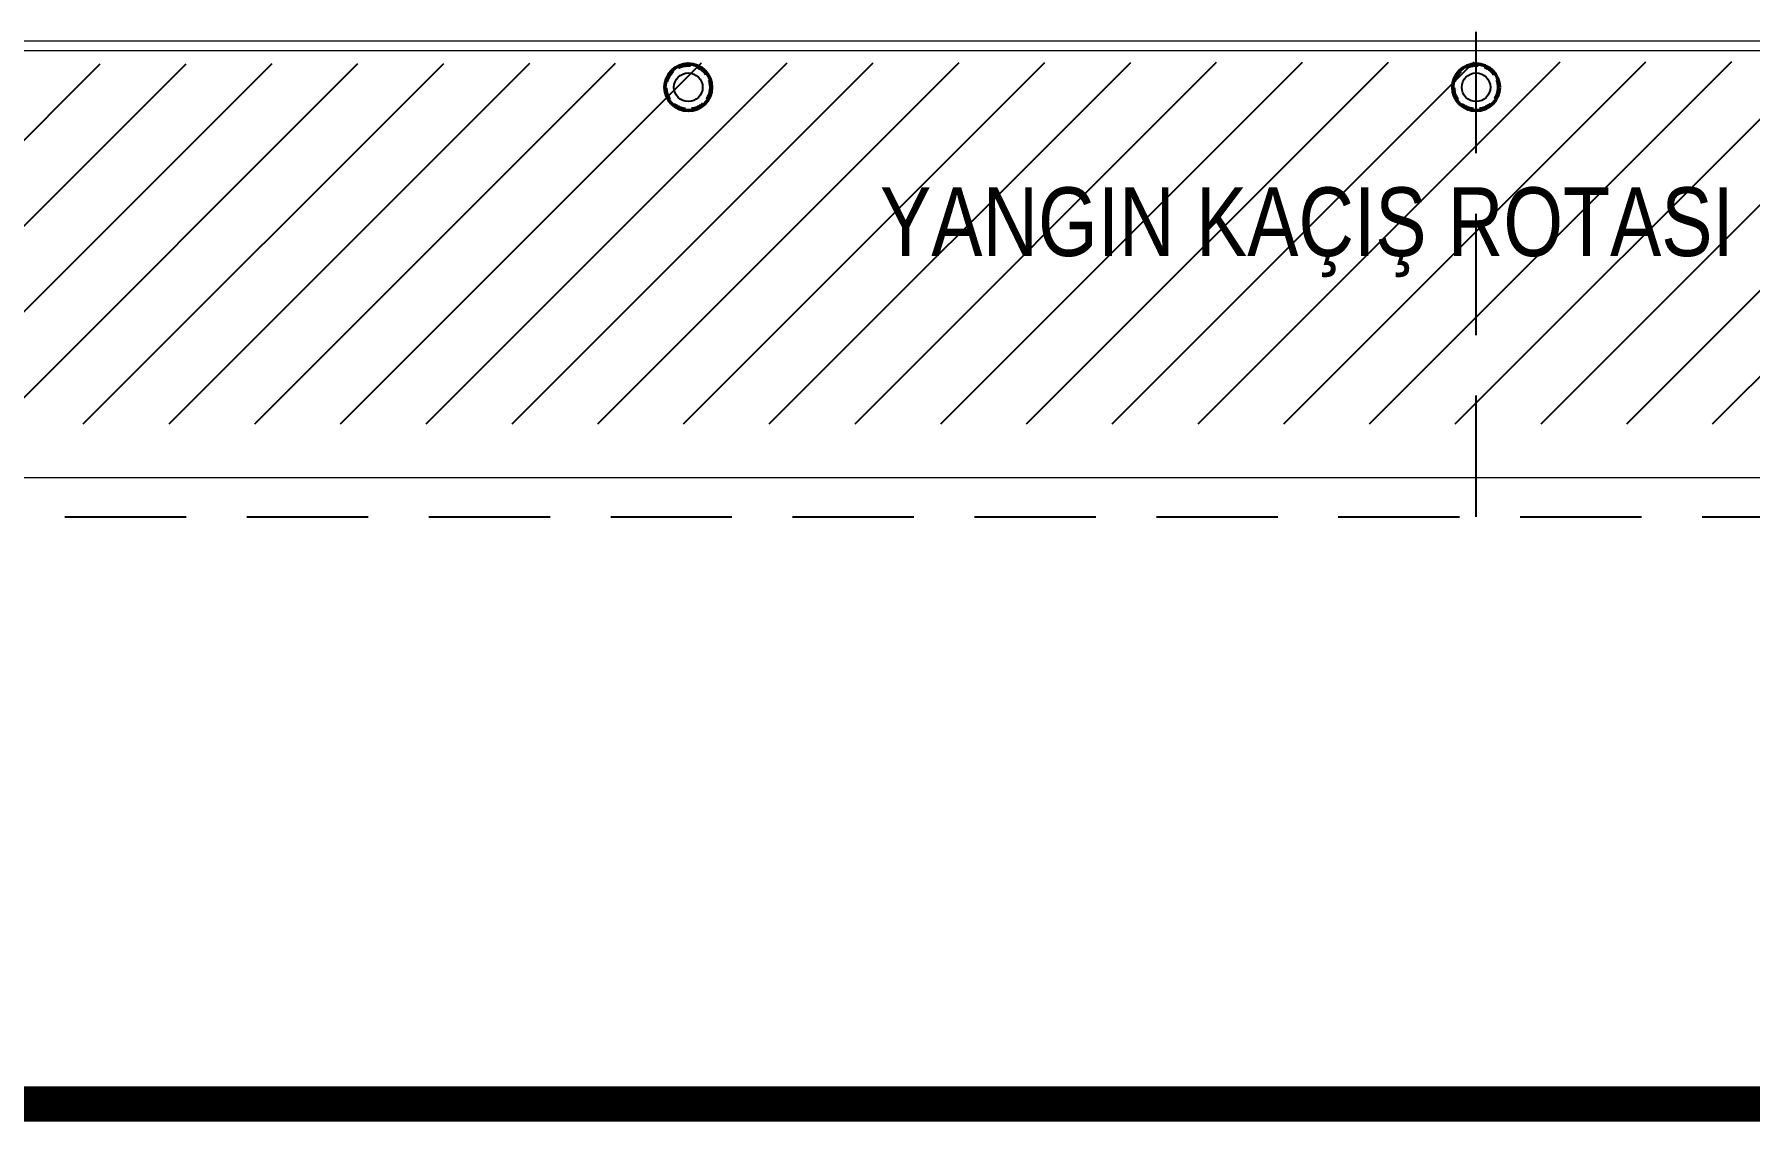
# Model space of a CAD drawing. Header units: millimetres. Extents: x -24 to 530668, y -246875 to -2983.
# Drawn here: x 259801 to 260699, y -108884 to -108314 of the extents above; entities that cross this region are included whole.
import ezdxf

# ---------------------------------------------------------------- set-up
doc = ezdxf.new("R2010")
doc.units = ezdxf.units.MM
doc.linetypes.add('DASHED2', pattern=[9.525, 6.35, -3.175])
doc.linetypes.add('X_S_COL_01$0$HIDDEN', pattern=[9.525, 6.35, -3.175])
doc.layers.get('0').update_dxf_attribs({"lineweight": 20})
for name, color, linetype in [('a_grid_label_1_1', 9, 'Continuous'), ('a_structure_steel structure_elevation2', 9, 'Continuous'), ('a_structure_steel structure_plan', 2, 'Continuous')]:
    doc.layers.add(name, color=color, linetype=linetype)
for name, color, linetype, lineweight in [('CAM', 141, 'Continuous', 0), ('t_tarama', 253, 'Continuous', 5), ('X_S_COL_01$0$SS_COLS_MAIN_E_HIDE', 142, 'X_S_COL_01$0$HIDDEN', 25), ('X_S_COL_01$1$SS_COLS_MAIN_E_SECT', 142, 'Continuous', 50)]:
    doc.layers.add(name, color=color, linetype=linetype, lineweight=lineweight)
doc.styles.get("Standard").update_dxf_attribs({"font": 'times.ttf', "height": 12})

msp = doc.modelspace()

# ---------------------------------------------------------------- hatches: boundary and pattern name
at = {"layer": 'a_structure_steel structure_elevation2', "true_color": 0xed1f24}
h = msp.add_hatch(dxfattribs=at)
h.set_pattern_fill('ANSI31', color=240, scale=10)
h.set_pattern_definition([(45, (232235.527, -121067.09), (-22.45064, 22.45064), [])])
h.paths.add_polyline_path([(259345.868, -107734.591), (259774.227, -107734.591), (259774.227, -108329.866), (261110.632, -108328.069), (261110.632, -107652.436), (260964.227, -107652.136), (260964.227, -107572.559), (260980.754, -107572.559), (260978.447, -107375.042), (261169.756, -107372.558), (261167.444, -106810.858), (261521.984, -106811.301), (261521.984, -107011.08), (261396.266, -107011.08), (261396.266, -107884.554), (261396.266, -108518.316), (259345.868, -108518.316)])
h = msp.add_hatch(dxfattribs=at)
h.set_pattern_fill('ANSI31', color=240, scale=10)
h.set_pattern_definition([(45, (232235.527, -121067.09), (-22.45064, 22.45064), [])])
h.paths.add_polyline_path([(259345.868, -107734.591), (259774.227, -107734.591), (259774.227, -108329.866), (261110.632, -108328.069), (261110.632, -107652.436), (260964.227, -107652.136), (260964.227, -107572.559), (260980.754, -107572.559), (260978.447, -107375.042), (261169.756, -107372.558), (261167.444, -106810.858), (261521.984, -106811.301), (261521.984, -107011.08), (261396.266, -107011.08), (261396.266, -107884.554), (261396.266, -108518.316), (259345.868, -108518.316)])

# ---------------------------------------------------------------- linework, layer by layer
at = {"color": 252, "const_width": 18.492, "elevation": 0}
msp.add_lwpolyline([(257052.561, -108874.598), (257052.561, -105051.157), (263229.562, -105051.157), (263229.562, -108874.598)], close=True, dxfattribs=at)
at = {"layer": 'a_grid_label_1_1', "linetype": 'DASHED2', "ltscale": 10}
for p, q in [((260555.527, -108567.091, -17966.192), (260555.527, -105304.828, -17966.192)), ((258864.135, -108567.091, -17966.192), (261593.785, -108567.091, -17966.192))]:
    msp.add_line(p, q, dxfattribs=at)
at = {"layer": 'a_structure_steel structure_plan'}
for centre in [(260143.027, -108342.091), (260555.527, -108342.091)]:
    msp.add_circle(centre, 7.5, dxfattribs=at)
at = {"layer": 'CAM'}
for p, q in [((261102.676, -108317.979, -0.008), (259772.676, -108317.979, -0.008)), ((261107.676, -108322.979, -0.008), (259767.676, -108322.979, -0.008))]:
    msp.add_line(p, q, dxfattribs=at)
at = {"layer": 't_tarama'}
msp.add_line((261424.477, -108546.541, -17966.834), (259299.568, -108546.541, -17966.834), dxfattribs=at)
at = {"layer": 'X_S_COL_01$0$SS_COLS_MAIN_E_HIDE'}
for centre in [(260143.027, -108342.091), (260555.527, -108342.091)]:
    msp.add_circle(centre, 11.225, dxfattribs=at)
at = {"layer": 'X_S_COL_01$1$SS_COLS_MAIN_E_SECT'}
for centre in [(260143.027, -108342.091), (260555.527, -108342.091)]:
    msp.add_circle(centre, 12.225, dxfattribs=at)

# ---------------------------------------------------------------- texts
at = {"layer": 'a_structure_steel structure_elevation2', "color": 240, "true_color": 0xed1f24, "insert": (260243.427, -108394.49, -0.005), "char_height": 36, "width": 518.45457, "attachment_point": 1}
msp.add_mtext('{\\fArial|b0|i0|c162|p34;\\W0.8;YANGIN KAÇIŞ ROTASI}', dxfattribs=at)

doc.saveas('drawing.dxf')
